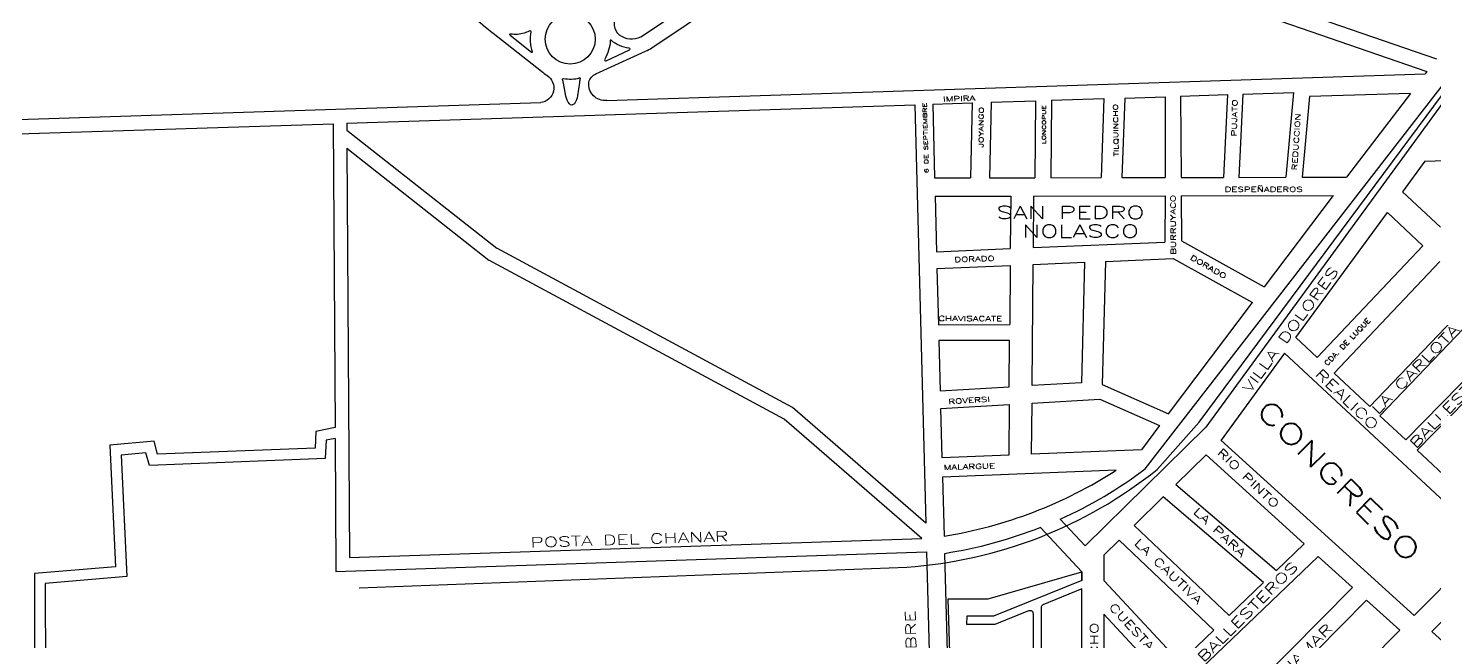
# Model space of a CAD drawing. Header units: millimetres. Extents: x 4374322 to 4409026, y 6503580 to 6534206.
# Drawn here: x 4381553 to 4382959, y 6518517 to 6519130 of the extents above; entities that cross this region are included whole.
import ezdxf

# ---------------------------------------------------------------- set-up
doc = ezdxf.new("R2010")
doc.units = ezdxf.units.MM
for name, color, linetype in [('FERROCARRIL', 252, 'VÍAS'), ('LINEA CALLE', 252, 'Continuous'), ('NOMBRE BARRIO', 8, 'Continuous'), ('NOMBRE CALLE', 252, 'Continuous')]:
    doc.layers.add(name, color=color, linetype=linetype)
doc.styles.add('ROMANS', font='romans')
doc.linetypes.add('VÍAS', pattern='A,3.81,[130,ltypeshp.shx,S=6.35,R=0,X=0,Y=0],3.81', length=7.62)

msp = doc.modelspace()

# ---------------------------------------------------------------- linework, layer by layer
at = {"layer": 'FERROCARRIL', "ltscale": 0.3, "transparency": 33554687}
msp.add_lwpolyline([(4381883.6, 6518571.1), (4382430.9, 6518591.8, 0.152053), (4382681.2, 6518689.3), (4382681.2, 6518689.3), (4382723, 6518736.6), (4383067.3, 6519200.5)], format="xyb", dxfattribs=at)
at = {"layer": 'LINEA CALLE', "transparency": 33554687}
for p, q in [((4382131.1, 6519058.1), (4382949, 6519084.7)), ((4382950.8, 6519087.1), (4382949, 6519084.7)), ((4382704.5, 6519062.4), (4382751.4, 6519064)), ((4382751.4, 6519064), (4382747.3, 6518981.3)), ((4382766.7, 6519064.5), (4382762.6, 6518981.3)), ((4382766.7, 6519064.5), (4382817.3, 6519066.1)), ((4382817.3, 6519066.1), (4382809.6, 6518981.4)), ((4382934.2, 6519065.2), (4382870.5, 6518981.5)), ((4380673.6, 6519010.7), (4382065.1, 6519056)), ((4381871.4, 6519035.4), (4382438.9, 6519053.8)), ((4382456.8, 6519054.4), (4382496.4, 6519055.7)), ((4382456.8, 6519054.4), (4382458.7, 6518980.7)), ((4382496.4, 6519055.7), (4382494.6, 6518980.8)), ((4382515.3, 6519056.3), (4382513.6, 6518980.9)), ((4382515.3, 6519056.3), (4382559.5, 6519057.7)), ((4382559.5, 6519057.7), (4382559, 6518980.9)), ((4382575.5, 6519058.3), (4382574.9, 6518981)), ((4382575.5, 6519058.3), (4382627.9, 6519060)), ((4382627.9, 6519060), (4382625.1, 6518981.1)), ((4382648.8, 6519060.6), (4382646, 6518981.1)), ((4382648.8, 6519060.6), (4382689.1, 6519061.9)), ((4382689.1, 6519061.9), (4382689, 6518981.2)), ((4382704.5, 6519062.4), (4382705, 6518981.2)), ((4382833.3, 6519062.1), (4382826, 6518981.4)), ((4381871.4, 6519035.4), (4381871.4, 6519028.6)), ((4380492.2, 6518990.5), (4381857.8, 6519034.9)), ((4381857.8, 6519034.9), (4381859.6, 6518731.3)), ((4381871.4, 6519028.6), (4382021.1, 6518910.4)), ((4381871.5, 6519010.6), (4381874, 6518601.4)), ((4381871.5, 6519010.6), (4382013.3, 6518898.6)), ((4382948.5, 6518997.5), (4382926.2, 6518966.9)), ((4382948.5, 6518997.5), (4383029.4, 6519000.3)), ((4382458.7, 6518980.7), (4382494.6, 6518980.8)), ((4382513.6, 6518980.9), (4382559, 6518980.9)), ((4382574.9, 6518981), (4382625.1, 6518981.1)), ((4382646, 6518981.1), (4382689, 6518981.2)), ((4382705, 6518981.2), (4382747.3, 6518981.3)), ((4382762.6, 6518981.3), (4382809.6, 6518981.4)), ((4382826, 6518981.4), (4382870.5, 6518981.5)), ((4382926.2, 6518966.9), (4382964.2, 6518931.4)), ((4382459.2, 6518962.4), (4382534.8, 6518962.5)), ((4382459.2, 6518962.4), (4382460.7, 6518907)), ((4382534.8, 6518962.5), (4382534.4, 6518910.1)), ((4382557.7, 6518962.6), (4382557.3, 6518911.1)), ((4382557.7, 6518962.6), (4382689, 6518962.8)), ((4382689, 6518962.8), (4382688.9, 6518916.6)), ((4382705.1, 6518962.9), (4382857.2, 6518963.1)), ((4382705.1, 6518962.9), (4382705.4, 6518917.8)), ((4382857.2, 6518963.1), (4382788.2, 6518871.8)), ((4382911.2, 6518946.3), (4382946.8, 6518913)), ((4382460.7, 6518907), (4382534.4, 6518910.1)), ((4382557.3, 6518911.1), (4382688.9, 6518916.6)), ((4382705.4, 6518917.8), (4382788.2, 6518871.8)), ((4382557.2, 6518894.2), (4382608.5, 6518896.4)), ((4382629.4, 6518897.2), (4382697.2, 6518900.1)), ((4382697.2, 6518900.1), (4382776.4, 6518856.1)), ((4382461.1, 6518890.1), (4382534.3, 6518893.2)), ((4382534.3, 6518893.2), (4382533.8, 6518834.2)), ((4383048.1, 6518818.1), (4382940.9, 6518708.6)), ((4381840.5, 6518727.4), (4381839.6, 6518710.6)), ((4381859.6, 6518731.3), (4381840.5, 6518727.4)), ((4381678.7, 6518717.5), (4381634.5, 6518713.6)), ((4381634.5, 6518713.6), (4381640.3, 6518592.1)), ((4381682.2, 6518704.5), (4381678.7, 6518717.5)), ((4381850.8, 6518718.5), (4381849.8, 6518700.2)), ((4381859.7, 6518720.3), (4381850.8, 6518718.5)), ((4381859.7, 6518720.3), (4381860.5, 6518587.4)), ((4381670.6, 6518706), (4381645.8, 6518703.8)), ((4381645.8, 6518703.8), (4381651.6, 6518582.3)), ((4381674, 6518693.3), (4381670.6, 6518706)), ((4381849.8, 6518700.2), (4381674, 6518693.3)), ((4381839.6, 6518710.6), (4381682.2, 6518704.5)), ((4382977.3, 6518674.8), (4382940.9, 6518708.6)), ((4383011.1, 6518617.3), (4382937.9, 6518543.3)), ((4383028.5, 6518601.1), (4382955.5, 6518527.3)), ((4381640.3, 6518592.1), (4381559.1, 6518585.4)), ((4381559.1, 6518585.4), (4381560.2, 6518157.5)), ((4381651.6, 6518582.3), (4381569.9, 6518575.5)), ((4381569.9, 6518575.5), (4381571, 6518161.5)), ((4382955.5, 6518527.3), (4382996.2, 6518490.4))]:
    msp.add_line(p, q, dxfattribs=at)
for points in [[(4380480.2, 6519478), (4380479.6, 6519491.4, -0.330036), (4380492.8, 6519510.8), (4380596.7, 6519547.2), (4380783.1, 6519612.6), (4380871.4, 6519647.6), (4380923.2, 6519668.2, -0.141556), (4381056.3, 6519681.3, 0.14541), (4381124.8, 6519668.1, -0.043592), (4381203.6, 6519631.8), (4381252.3, 6519593, -0.075746), (4381297.9, 6519554.9, 0.058454), (4381480.1, 6519436.4, 0.052748), (4381664.1, 6519368.3, 0.000871), (4381766.6, 6519343.5, -0.103272), (4381864.5, 6519300.2, -0.094264), (4381922.4, 6519239.2, -0.011928), (4381944.4, 6519203.2, 0.068419), (4381978.1, 6519159.8, 0.029105), (4382017.6, 6519125.5), (4382065.9, 6519087.4, 0.039456), (4382071.3, 6519083.3, -0.702174), (4382065.1, 6519056)], [(4383597.9, 6519123.9), (4382877.7, 6519227.9), (4382427.9, 6519292.9, 0.105423), (4382323.2, 6519274.5, 0.037495), (4382309.7, 6519267.4, -0.001901), (4382293.4, 6519257.3), (4382165.2, 6519166), (4382149.7, 6519154, 0.127728), (4382139.8, 6519140.9, 0.398021), (4382145.7, 6519122.3, 0.280734), (4382167.8, 6519123.3), (4382338.9, 6519238.2, -0.234178), (4382478.8, 6519265.3, -0.028789), (4382503, 6519257.7), (4382692.8, 6519192.1), (4382960.4, 6519099.7)], [(4382131.1, 6519058.1, -0.480925), (4382113.2, 6519076.4, -0.226211), (4382120.3, 6519084.8), (4382169.8, 6519107.4, 0.050057), (4382176.2, 6519110.8), (4382347.6, 6519226, -0.234973), (4382474.8, 6519250.8, -0.029318), (4382497.9, 6519243.6), (4382687.9, 6519177.9), (4382950.8, 6519087.1)], [(4382035.3, 6519124.9, 0.11095), (4382048.6, 6519125.7, 0.059719), (4382053.8, 6519127.9, -0.639737), (4382055.3, 6519126.9, 0.12781), (4382056.7, 6519106.8, -0.745943), (4382055.9, 6519106.2), (4382034.5, 6519123.1, -0.772965), (4382035.3, 6519124.9)], [(4382153.5, 6519110.5, -0.166133), (4382135.4, 6519118.4, 0.63885), (4382134.6, 6519118, -0.123508), (4382129.1, 6519099.4, 0.731842), (4382130.4, 6519097.9), (4382130.4, 6519097.9), (4382153.8, 6519108.6, 0.772965), (4382153.5, 6519110.5)], [(4382104, 6519080.7), (4382104, 6519080.7, -0.585021), (4382104.6, 6519080, 0.041829), (4382103.7, 6519076), (4382101.8, 6519062.8, -0.119671), (4382098.7, 6519054.9, -0.5), (4382093.9, 6519054.7, -0.11967), (4382090.3, 6519062.5), (4382087.8, 6519075.5, 0.033452), (4382086.9, 6519078.8, -0.566842), (4382088, 6519080.1, 0.101172), (4382104, 6519080.7)], [(4382981.6, 6519076.5), (4382729.9, 6518731.7), (4382609.1, 6518613.1), (4382584.3, 6518639.7, 0.054746), (4382669.3, 6518689.9), (4382971.5, 6519080)], [(4382473.8, 6518506.4), (4382472.4, 6518560.2), (4382512.2, 6518560.2), (4382606, 6518586.9), (4382606, 6518578.5), (4382606, 6518586.9), (4382564.7, 6518631.4, -0.055227), (4382468.7, 6518605.2), (4382476.5, 6518311.7)], [(4382606, 6518578.5), (4382517.6, 6518542.6), (4382490.8, 6518542.7), (4382490.7, 6518534.7), (4382519.2, 6518534.6), (4382552.9, 6518548.3, -0.532491), (4382557.1, 6518545.5), (4382557.1, 6518506.4)], [(4382606, 6518569.9), (4382566.9, 6518554, 0.305065), (4382565.1, 6518551.2), (4382565.1, 6518465.5, 0.414214), (4382568.1, 6518462.5), (4382605.9, 6518462.5), (4382606, 6518569.9)]]:
    msp.add_lwpolyline(points, format="xyb", dxfattribs=at)
for points in [[(4382934.2, 6519065.2), (4382833.3, 6519062.1)], [(4382438.9, 6519053.8), (4382450, 6518635.7), (4382316.6, 6518751.2), (4382021.1, 6518910.4)], [(4382946.8, 6518913), (4382841.1, 6518801.3), (4382819.7, 6518821.1), (4382911.2, 6518946.3)], [(4381874, 6518601.4), (4382446, 6518620.5), (4382308.5, 6518739.6), (4382013.3, 6518898.6)], [(4382608.5, 6518896.4), (4382605.5, 6518776.1), (4382556.3, 6518773.2), (4382557.2, 6518894.2)], [(4382629.4, 6518897.2), (4382626.3, 6518774.3), (4382692.5, 6518745), (4382776.4, 6518856.1)], [(4383000, 6518863.1), (4382893.7, 6518752.4), (4382858, 6518785.5), (4382963.7, 6518897.1)], [(4382461.1, 6518890.1), (4382462.6, 6518834), (4382533.8, 6518834.2)], [(4383037.1, 6518828.5), (4382929.8, 6518718.9), (4382903.8, 6518743.1), (4383010, 6518853.8)], [(4383011.1, 6518617.3), (4382808.4, 6518805.5), (4382745, 6518718.7), (4382744.9, 6518718.6), (4382937.9, 6518543.3)], [(4381860.5, 6518587.4), (4382450.7, 6518607.1), (4382463.6, 6518121.5)]]:
    msp.add_lwpolyline(points, dxfattribs=at)
for points in [[(4382533.7, 6518818.4), (4382463, 6518818.1), (4382464.4, 6518768), (4382533.4, 6518771.9)], [(4382532.9, 6518703.7), (4382466.2, 6518701.1), (4382464.8, 6518750.4), (4382533.2, 6518754.3)], [(4382624, 6518759.5), (4382683.6, 6518733.2), (4382665.4, 6518709.1), (4382555.7, 6518704.7), (4382556.1, 6518755.6)], [(4382828.2, 6518615.1), (4382730.2, 6518704.1), (4382699.9, 6518674.4), (4382800.4, 6518588.5)], [(4382658.1, 6518633.4), (4382753.1, 6518543.3), (4382787.5, 6518576.3), (4382687.2, 6518662)], [(4382704, 6518496.3), (4382628.1, 6518578.1), (4382628.1, 6518603.9), (4382643.1, 6518618.7), (4382737.9, 6518528.8)], [(4382842.2, 6518602.4), (4382876.3, 6518571.5), (4382751.5, 6518445.1), (4382716.8, 6518482.5)], [(4382765.3, 6518432.2), (4382749.3, 6518416), (4382703.3, 6518369.5), (4382736.3, 6518339.2), (4382782, 6518385.4), (4382798.1, 6518401.7), (4382923.5, 6518528.6), (4382890.2, 6518558.8)], [(4382689.4, 6518382.2), (4382735.5, 6518428.9), (4382628, 6518544.7), (4382627.9, 6518438.6)]]:
    msp.add_lwpolyline(points, close=True, dxfattribs=at)
msp.add_lwpolyline([(4382468.2, 6518622.7, 0.103072), (4382640.3, 6518688.7), (4382466.7, 6518681.7)], format="xyb", close=True, dxfattribs=at)
msp.add_circle((4382094.6, 6519119.5), 25, dxfattribs=at)

# ---------------------------------------------------------------- texts
at = {"layer": 'NOMBRE BARRIO', "transparency": 33554687, "style": 'ROMANS', "width": 1.5}
for s, p in [('SAN PEDRO', (4382520.5, 6518939.8)), ('NOLASCO', (4382546.2, 6518921.1))]:
    msp.add_text(s, height=12.8, dxfattribs=at).set_placement(p)
msp.add_text('CONGRESO', height=20, rotation=315.3532, dxfattribs=at).set_placement((4382778.7, 6518746.7))
at = {"layer": 'NOMBRE CALLE', "transparency": 33554687, "style": 'ROMANS'}
for s, height, rotation, width, p in [('6 DE SEPTIEMBRE', 3.92, 91.6087, 1.5, (4382452.7, 6518985.4)), ('IMPIRA', 5, 1.8735, 1.5, (4382467.3, 6519057)), ('JOYANGO', 4.55, 89.755, 1.5, (4382507.5, 6519010.9)), ('LONCOPUE', 3.64, 89.755, 1.5, (4382569.8, 6519014.5)), ('TILQUINCHO', 4.55, 90.8401, 1.5, (4382642.5, 6519002.1)), ('PUJATO', 5, 88.4094, 1.5, (4382760.4, 6519022.2)), ('REDUCCION', 5, 86.138, 1.5, (4382820.7, 6518988.2)), ('DESPEÑADEROS', 5, 359.9815, 1.5, (4382748.5, 6518966.9)), ('BURRUYACO', 5, 90.2988, 1.5, (4382699.8, 6518904)), ('DORADO', 5, 1.8735, 1.5, (4382478.6, 6518896.6)), ('DORADO', 5, 330.0645, 1.5, (4382713.7, 6518899.7)), ('VILLA DOLORES', 10, 54, 1.5, (4382773.9, 6518764.8)), ('CHAVISACATE', 5, 359.8735, 1.5, (4382462.4, 6518837.8)), ('CDA. DE LUQUE', 5, 46, 1.2, (4382851.2, 6518792.6)), ('LA CARLOTA', 10, 46, 1.5, (4382901.6, 6518743.4)), ('BALLESTEROS', 10, 46, 1.5, (4382939.6, 6518709.6)), ('REALICO', 10, 316.1466, 1.5, (4382838.2, 6518783.9)), ('ROVERSI', 5, 3.3735, 1.5, (4382472.7, 6518754.7)), ('RIO PINTO', 8, 316.1466, 1.5, (4382740.5, 6518705.5)), ('MALARGUE', 5, 1.8735, 1.5, (4382467.9, 6518688.9)), ('LA PARA', 8, 317.1466, 1.5, (4382716.6, 6518646.3)), ('POSTA DEL CHANAR', 10, 1.8735, 1.5, (4382054.9, 6518611.3)), ('LA CAUTIVA', 8, 316.1466, 1.5, (4382657.7, 6518615.2)), ('BALLESTEROS', 10, 45, 1.5, (4382727.4, 6518495.8)), ('2 DE SEPTIEMBRE', 10, 91.6087, 1.5, (4382444.3, 6518368.8)), ('CUESTA BLANCA', 8, 313, 1.5, (4382632.4, 6518551.4)), ('TILQUINCHO', 8, 90, 1.5, (4382622.3, 6518443.7)), ('EL TAJAMAR', 10, 45, 1.5, (4382774.2, 6518446.2))]:
    msp.add_text(s, height=height, rotation=rotation, dxfattribs=dict(at, width=width)).set_placement(p)

doc.saveas('drawing.dxf')
